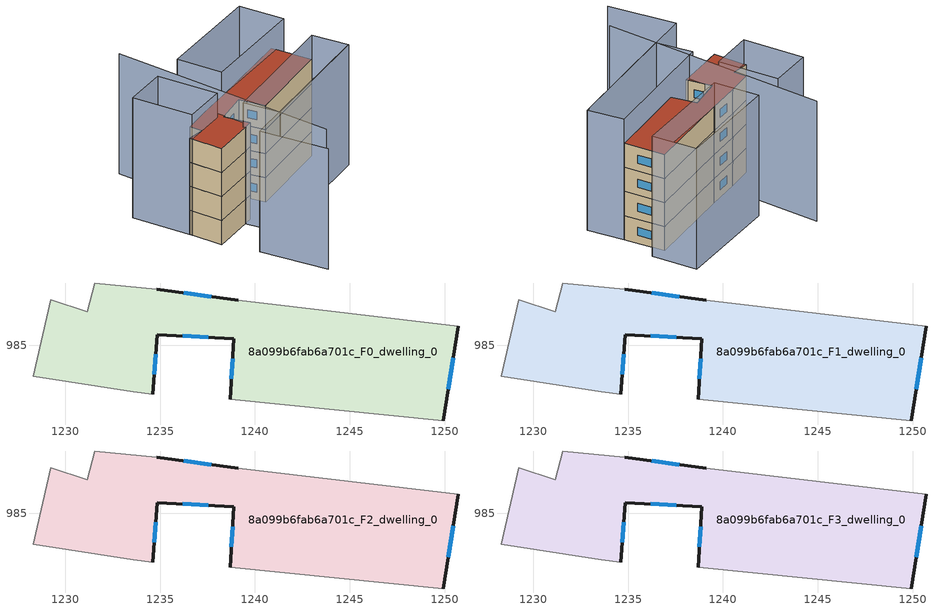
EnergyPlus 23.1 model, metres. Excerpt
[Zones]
8a099b6fab6a701c_F0_dwelling_0
 floor ground (EU_floor_Construction): 1250.7,986.01 1249.91,981.03 1238.7,982.17 1238.88,985.35 1234.84,985.57 1234.62,982.43 1233.57,982.56 1228.3,983.36 1229.24,987.4 1231.16,986.76 1231.56,988.27 1234.82,987.97 1239.12,987.37 z0
 wall outside (EU_wall_Construction): 1234.62,982.43 1234.84,985.57 1238.88,985.35 1238.7,982.17 / 1239.12,987.37 1234.82,987.97 / 1249.91,981.03 1250.7,986.01 z0:3
 wall adiabatic (EU_wall_Construction): 1234.82,987.97 1231.56,988.27 1231.16,986.76 1229.24,987.4 1228.3,983.36 1233.57,982.56 1234.62,982.43 / 1250.7,986.01 1239.12,987.37 / 1238.7,982.17 1249.91,981.03 z0:3
 window (EU_Window_Construction): 1238.82,984.29 1238.76,983.23 / 1236.19,985.49 1237.53,985.42 / 1234.69,983.47 1234.77,984.52 / 1237.69,987.57 1236.25,987.77 / 1250.17,982.69 1250.44,984.35 z1:2
8a099b6fab6a701c_F1_dwelling_0
 floor to 8a099b6fab6a701c_F0_dwelling_0 (EU_floor_Construction): 1250.7,986.01 1249.91,981.03 1238.7,982.17 1238.88,985.35 1234.84,985.57 1234.62,982.43 1233.57,982.56 1228.3,983.36 1229.24,987.4 1231.16,986.76 1231.56,988.27 1234.82,987.97 1239.12,987.37 z3
 wall outside (EU_wall_Construction): 1234.62,982.43 1234.84,985.57 1238.88,985.35 1238.7,982.17 / 1239.12,987.37 1234.82,987.97 / 1249.91,981.03 1250.7,986.01 z3:6
 wall adiabatic (EU_wall_Construction): 1234.82,987.97 1231.56,988.27 1231.16,986.76 1229.24,987.4 1228.3,983.36 1233.57,982.56 1234.62,982.43 / 1250.7,986.01 1239.12,987.37 / 1238.7,982.17 1249.91,981.03 z3:6
 window (EU_Window_Construction): 1238.82,984.29 1238.76,983.23 / 1236.19,985.49 1237.53,985.42 / 1234.69,983.47 1234.77,984.52 / 1237.69,987.57 1236.25,987.77 / 1250.17,982.69 1250.44,984.35 z4:5
8a099b6fab6a701c_F2_dwelling_0
 floor to 8a099b6fab6a701c_F1_dwelling_0 (EU_floor_Construction): 1250.7,986.01 1249.91,981.03 1238.7,982.17 1238.88,985.35 1234.84,985.57 1234.62,982.43 1233.57,982.56 1228.3,983.36 1229.24,987.4 1231.16,986.76 1231.56,988.27 1234.82,987.97 1239.12,987.37 z6
 wall outside (EU_wall_Construction): 1234.62,982.43 1234.84,985.57 1238.88,985.35 1238.7,982.17 / 1239.12,987.37 1234.82,987.97 / 1249.91,981.03 1250.7,986.01 z6:9
 wall adiabatic (EU_wall_Construction): 1234.82,987.97 1231.56,988.27 1231.16,986.76 1229.24,987.4 1228.3,983.36 1233.57,982.56 1234.62,982.43 / 1250.7,986.01 1239.12,987.37 / 1238.7,982.17 1249.91,981.03 z6:9
 window (EU_Window_Construction): 1238.82,984.29 1238.76,983.23 / 1236.19,985.49 1237.53,985.42 / 1234.69,983.47 1234.77,984.52 / 1237.69,987.57 1236.25,987.77 / 1250.17,982.69 1250.44,984.35 z7:8
8a099b6fab6a701c_F3_dwelling_0
 floor to 8a099b6fab6a701c_F2_dwelling_0 (EU_floor_Construction): 1250.7,986.01 1249.91,981.03 1238.7,982.17 1238.88,985.35 1234.84,985.57 1234.62,982.43 1233.57,982.56 1228.3,983.36 1229.24,987.4 1231.16,986.76 1231.56,988.27 1234.82,987.97 1239.12,987.37 z9
 wall outside (EU_wall_Construction): 1234.62,982.43 1234.84,985.57 1238.88,985.35 1238.7,982.17 / 1239.12,987.37 1234.82,987.97 / 1249.91,981.03 1250.7,986.01 z9:12
 wall adiabatic (EU_wall_Construction): 1234.82,987.97 1231.56,988.27 1231.16,986.76 1229.24,987.4 1228.3,983.36 1233.57,982.56 1234.62,982.43 / 1250.7,986.01 1239.12,987.37 / 1238.7,982.17 1249.91,981.03 z9:12
 window (EU_Window_Construction): 1238.82,984.29 1238.76,983.23 / 1236.19,985.49 1237.53,985.42 / 1234.69,983.47 1234.77,984.52 / 1237.69,987.57 1236.25,987.77 / 1250.17,982.69 1250.44,984.35 z10:11
 roof outside (EU_roof_Construction): 1249.91,981.03 1250.7,986.01 1239.12,987.37 1234.82,987.97 1231.56,988.27 1231.16,986.76 1229.24,987.4 1228.3,983.36 1233.57,982.56 1234.62,982.43 1234.84,985.57 1238.88,985.35 1238.7,982.17 z12
shading: 1227.38,970.71 1228.32,978.99 / 1228.32,978.99 1249.09,976.64 / 1238.91,999.15 1231.35,972.41 / 1249.43,976.6 1233.04,978.39 / 1233.04,978.39 1233.52,982.82 / 1233.52,982.82 1249.91,981.03 / 1249.91,981.03 1249.43,976.6 / 1239.91,992.85 1253.17,990.63 / 1253.17,990.63 1252.26,985.17 / 1252.26,985.17 1238.99,987.39 / 1238.99,987.39 1239.91,992.85 / 1235.75,993.56 1234.53,986.2 / 1234.53,986.2 1229.19,987.09 / 1229.19,987.09 1230.41,994.44 / 1230.41,994.44 1235.75,993.56 z0:15
[Building]
EU S2 Campaign: North Axis=0; Terrain=City; Solar Distribution=FullExterior
[Site:Location]
Bologna: Latitude=44.5; Longitude=11.25; Time Zone=1; Elevation=37
[SizingPeriod:WeatherFileDays]
AnnualSizingPeriod: Begin Month=1; Begin Day of Month=1; End Month=12; End Day of Month=31; Day of Week for Start Day=Monday; Use Weather File Daylight Saving Period=No; Use Weather File Rain and Snow Indicators=No
[MATERIAL]
EU_InternalMass_Material: Roughness=MediumRough; Thickness=0.1; Conductivity=1; Density=1800; Specific Heat=900; Thermal Absorptance=0.9; Solar Absorptance=0.7; Visible Absorptance=0.7
[MATERIAL:NOMASS] Roughness=MediumRough; Thermal Absorptance=0.9; Solar Absorptance=0.7; Visible Absorptance=0.7
Name | Thermal Resistance
EU_wall_NoMass | 0.937881
EU_roof_NoMass | 0.548572
EU_floor_NoMass | 0.71348
[WINDOWMATERIAL:SIMPLEGLAZINGSYSTEM]
EU_Window_SimpleGlazing: UFactor=4.25633; Solar Heat Gain Coefficient=0.85; Visible Transmittance=0.85
[CONSTRUCTION]
EU_wall_Construction: EU_wall_NoMass
EU_roof_Construction: EU_roof_NoMass
EU_floor_Construction: EU_floor_NoMass
EU_Window_Construction: EU_Window_SimpleGlazing
EU_InternalMass_Construction: EU_InternalMass_Material
[ZONE] Type=1; Multiplier=1; Ceiling Height=autocalculate; Floor Area=autocalculate; Part of Total Floor Area=Yes
Name | Volume
8a099b6fab6a701c_F0_dwelling_0 | 292.284
8a099b6fab6a701c_F1_dwelling_0; 8a099b6fab6a701c_F2_dwelling_0; 8a099b6fab6a701c_F3_dwelling_0 | 292.287
[INTERNALMASS] Construction=EU_InternalMass_Construction; Surface Area=97.4285
Name | Zone or ZoneList
8a099b6fab6a701c_F0_dwelling_0_EU_InternalMass | 8a099b6fab6a701c_F0_dwelling_0
8a099b6fab6a701c_F1_dwelling_0_EU_InternalMass | 8a099b6fab6a701c_F1_dwelling_0
8a099b6fab6a701c_F2_dwelling_0_EU_InternalMass | 8a099b6fab6a701c_F2_dwelling_0
8a099b6fab6a701c_F3_dwelling_0_EU_InternalMass | 8a099b6fab6a701c_F3_dwelling_0
[OTHEREQUIPMENT] Fuel Type=Electricity; Design Level Calculation Method=Watts/Area; Power per Zone Floor Area=1; Fraction Latent=0; Fraction Radiant=0; Fraction Lost=0; Carbon Dioxide Generation Rate=0; EndUse Subcategory=EU_Step8_InternalGains
Name | Zone or ZoneList or Space or SpaceList | Schedule
EU_Step8_InternalGain_8a099b6fab6a701c_F0_dwelling_0_f000 | 8a099b6fab6a701c_F0_dwelling_0 | EU_Step8_GainSchedule_8a099b6fab6a701c_F0_dwelling_0_f000
EU_Step8_InternalGain_8a099b6fab6a701c_F1_dwelling_0_f000 | 8a099b6fab6a701c_F1_dwelling_0 | EU_Step8_GainSchedule_8a099b6fab6a701c_F1_dwelling_0_f000
EU_Step8_InternalGain_8a099b6fab6a701c_F2_dwelling_0_f000 | 8a099b6fab6a701c_F2_dwelling_0 | EU_Step8_GainSchedule_8a099b6fab6a701c_F2_dwelling_0_f000
EU_Step8_InternalGain_8a099b6fab6a701c_F3_dwelling_0_f000 | 8a099b6fab6a701c_F3_dwelling_0 | EU_Step8_GainSchedule_8a099b6fab6a701c_F3_dwelling_0_f000
[ZONEVENTILATION:DESIGNFLOWRATE] Schedule=EU_AlwaysOn; Design Flow Rate Calculation Method=AirChanges/Hour; Air Changes per Hour=0.687892; Ventilation Type=Natural; Fan Pressure Rise=0; Fan Total Efficiency=1; Constant Term Coefficient=1; Temperature Term Coefficient=0; Velocity Term Coefficient=0; Velocity Squared Term Coefficient=0; Minimum Indoor Temperature=-100; Maximum Indoor Temperature=100; Delta Temperature=-100; Minimum Outdoor Temperature=-100; Maximum Outdoor Temperature=100; Maximum Wind Speed=40
Name | Zone or ZoneList or Space or SpaceList
EU_ConstantAir_8a099b6fab6a701c_F0_dwelling_0 | 8a099b6fab6a701c_F0_dwelling_0
EU_ConstantAir_8a099b6fab6a701c_F1_dwelling_0 | 8a099b6fab6a701c_F1_dwelling_0
EU_ConstantAir_8a099b6fab6a701c_F2_dwelling_0 | 8a099b6fab6a701c_F2_dwelling_0
EU_ConstantAir_8a099b6fab6a701c_F3_dwelling_0 | 8a099b6fab6a701c_F3_dwelling_0
[HVACTEMPLATE:THERMOSTAT] Constant Heating Setpoint=20; Constant Cooling Setpoint=50
EU_HeatOnly_8a099b6fab6a701c_F0_dwelling_0; EU_HeatOnly_8a099b6fab6a701c_F1_dwelling_0; EU_HeatOnly_8a099b6fab6a701c_F2_dwelling_0; EU_HeatOnly_8a099b6fab6a701c_F3_dwelling_0
[HVACTEMPLATE:ZONE:IDEALLOADSAIRSYSTEM] System Availability Schedule=EU_AlwaysOn; Maximum Heating Supply Air Temperature=50; Minimum Cooling Supply Air Temperature=13; Maximum Heating Supply Air Humidity Ratio=0.0156; Minimum Cooling Supply Air Humidity Ratio=0.0077; Heating Limit=NoLimit; Cooling Limit=NoLimit; Heating Availability Schedule=EU_AlwaysOn; Cooling Availability Schedule=EU_CoolingOff; Dehumidification Control Type=ConstantSensibleHeatRatio; Cooling Sensible Heat Ratio=0.7; Dehumidification Setpoint=60; Humidification Control Type=None; Humidification Setpoint=30; Outdoor Air Method=None; Outdoor Air Flow Rate per Person=0.00944; Outdoor Air Flow Rate per Zone Floor Area=0; Outdoor Air Flow Rate per Zone=0; Demand Controlled Ventilation Type=None; Outdoor Air Economizer Type=NoEconomizer; Heat Recovery Type=None; Sensible Heat Recovery Effectiveness=0.7; Latent Heat Recovery Effectiveness=0.65
Name | Template Thermostat
8a099b6fab6a701c_F0_dwelling_0 | EU_HeatOnly_8a099b6fab6a701c_F0_dwelling_0
8a099b6fab6a701c_F1_dwelling_0 | EU_HeatOnly_8a099b6fab6a701c_F1_dwelling_0
8a099b6fab6a701c_F2_dwelling_0 | EU_HeatOnly_8a099b6fab6a701c_F2_dwelling_0
8a099b6fab6a701c_F3_dwelling_0 | EU_HeatOnly_8a099b6fab6a701c_F3_dwelling_0
[SIZING:ZONE] Zone Cooling Design Supply Air Temperature Input Method=SupplyAirTemperature; Zone Cooling Design Supply Air Temperature=13; Zone Heating Design Supply Air Temperature Input Method=SupplyAirTemperature; Zone Heating Design Supply Air Temperature=50; Zone Cooling Design Supply Air Humidity Ratio=0.008; Zone Heating Design Supply Air Humidity Ratio=0.008; Cooling Design Air Flow Method=DesignDay; Cooling Design Air Flow Rate=0; Cooling Minimum Air Flow per Zone Floor Area=0.000762; Cooling Minimum Air Flow=0; Cooling Minimum Air Flow Fraction=0.2; Heating Design Air Flow Method=DesignDay; Heating Design Air Flow Rate=0; Heating Maximum Air Flow per Zone Floor Area=0.002032; Heating Maximum Air Flow=0.141576; Heating Maximum Air Flow Fraction=0.3; Account for Dedicated Outdoor Air System=No; Dedicated Outdoor Air System Control Strategy=NeutralSupplyAir; Dedicated Outdoor Air Low Setpoint Temperature for Design=autosize; Dedicated Outdoor Air High Setpoint Temperature for Design=autosize; Zone Load Sizing Method=Sensible Load Only No Latent Load; Zone Latent Cooling Design Supply Air Humidity Ratio Input Method=HumidityRatioDifference; Zone Cooling Design Supply Air Humidity Ratio Difference=0.005; Zone Latent Heating Design Supply Air Humidity Ratio Input Method=HumidityRatioDifference; Zone Humidification Design Supply Air Humidity Ratio Difference=0.005
8a099b6fab6a701c_F0_dwelling_0; 8a099b6fab6a701c_F1_dwelling_0; 8a099b6fab6a701c_F2_dwelling_0; 8a099b6fab6a701c_F3_dwelling_0
[SCHEDULE:CONSTANT]
Name | Hourly Value
EU_AlwaysOn | 1
EU_CoolingOff | 0
[SCHEDULE:FILE] Column Number=1; Rows to Skip at Top=0; Number of Hours of Data=8760; Column Separator=Comma; Interpolate to Timestep=No; Minutes per Item=60; Adjust Schedule for Daylight Savings=Yes
Name | File
EU_Step8_GainSchedule_8a099b6fab6a701c_F0_dwelling_0_f000 | ../../schedules/8a099b6fab6a701c/8a099b6fab6a701c_F0_dwelling_0_f000_gain.csv
EU_Step8_GainSchedule_8a099b6fab6a701c_F1_dwelling_0_f000 | ../../schedules/8a099b6fab6a701c/8a099b6fab6a701c_F1_dwelling_0_f000_gain.csv
EU_Step8_GainSchedule_8a099b6fab6a701c_F2_dwelling_0_f000 | ../../schedules/8a099b6fab6a701c/8a099b6fab6a701c_F2_dwelling_0_f000_gain.csv
EU_Step8_GainSchedule_8a099b6fab6a701c_F3_dwelling_0_f000 | ../../schedules/8a099b6fab6a701c/8a099b6fab6a701c_F3_dwelling_0_f000_gain.csv
